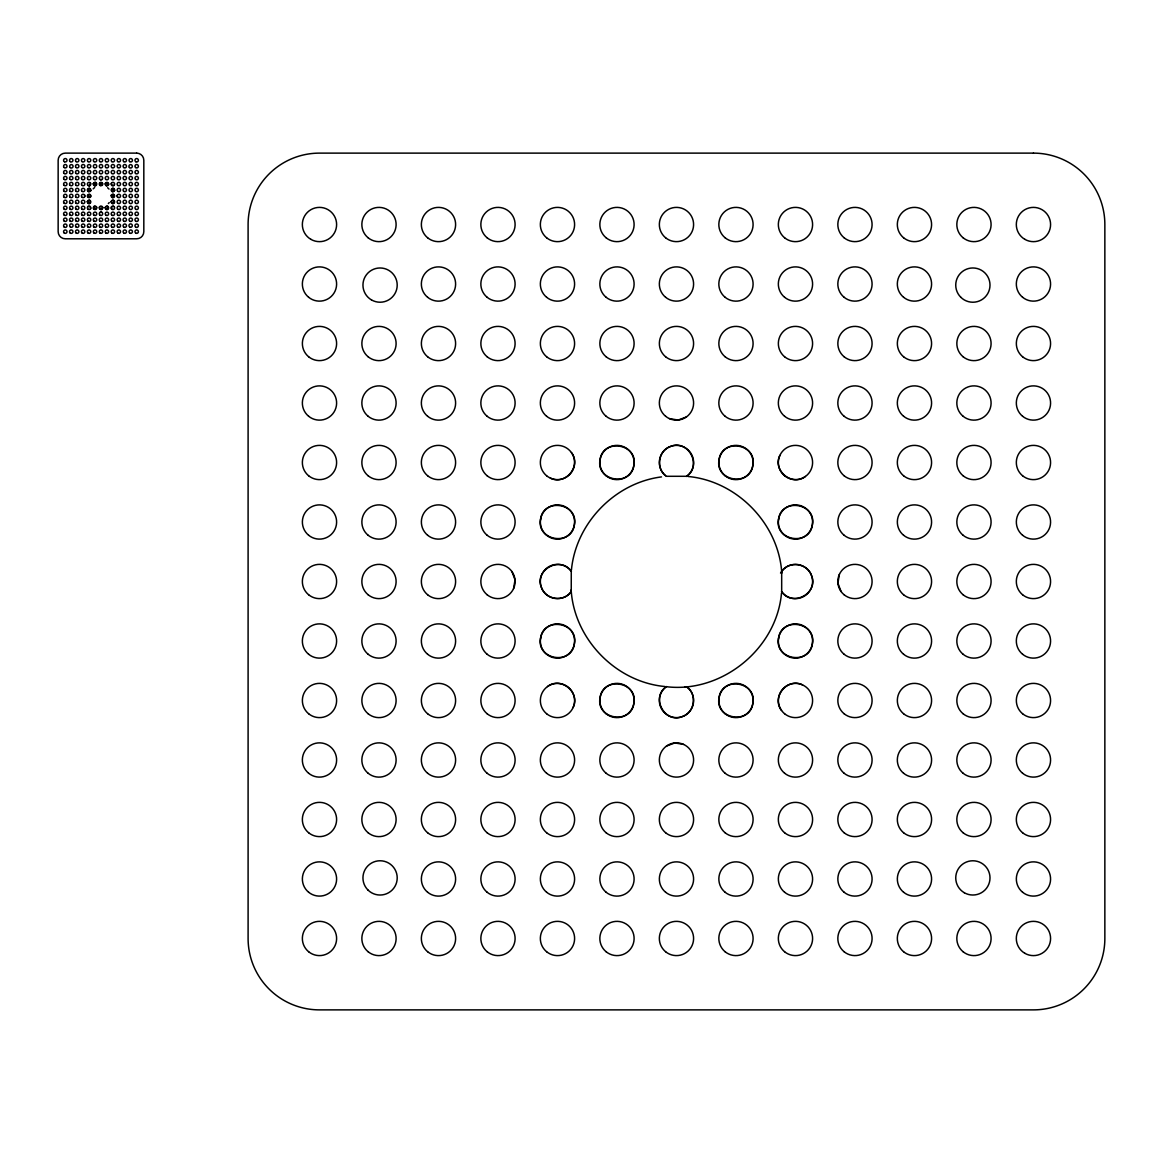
<?xml version="1.0" encoding="UTF-8"?>
<svg xmlns="http://www.w3.org/2000/svg" width="1163" height="1163" viewBox="0 0 1163 1163"><rect width="100%" height="100%" fill="white"/><g stroke="black" fill="none" stroke-linecap="round" stroke-linejoin="round"><path stroke-width="1.5" d="M87.399 201.621C90.089 207.93 92.066 196.576 87.399 201.606M106.226 185.615C102.504 179.872 113.015 184.568 106.255 185.629M114.585 190.296A1.715 1.715 0 0 0 112.288 188.406A1.715 1.715 0 0 0 111.793 191.328A1.715 1.715 0 0 0 114.585 190.296C111.895 183.987 109.918 195.34 114.57 190.31M571.266 571.382L571.251 591.502C564.113 602.449 545.563 599.919 541.435 587.504C533.861 569.754 560.915 555.347 571.426 571.542A17.14 17.14 0 0 0 546.334 568.474A17.14 17.14 0 0 0 545.476 593.726A17.14 17.14 0 0 0 570.699 592.389M781.681 591.618L781.681 571.498C788.834 560.551 807.369 563.081 811.512 575.496C819.086 593.246 792.032 607.653 781.521 591.458A17.14 17.14 0 0 0 807.34 593.857A17.14 17.14 0 0 0 805.959 567.966A17.14 17.14 0 0 0 780.547 573.068M571.426 570.015C575.816 523.234 614.878 482.849 661.471 476.903M781.507 592.985C776.782 648.78 721.918 693.381 666.341 686.708M84.695 196.663L84.536 194.962M90.656 190.688C89.609 183.928 84.899 194.454 90.641 190.717M90.641 208.57L90.176 206.534L88.097 206.462M111.328 183.347L111.793 185.382L113.887 185.455M117.274 195.253L117.448 196.954M513.581 588.594L515.035 579.843L511.924 571.542M573.068 707.584C580.73 692.581 560.784 676.154 547.511 686.548M779.864 455.416C772.203 470.419 792.163 486.846 805.421 476.452M839.366 574.406L837.912 583.157L841.023 591.458M90.641 196.663C90.859 190.965 84.201 198.597 90.394 197.056M111.328 195.253C117.012 191.488 112.2 202.333 111.503 194.962M109.235 202.551L108.348 203.54M93.171 188.857L94.639 187.519M94.043 206.476C91.514 212.858 100.905 206.127 94.043 206.462M89.696 185.658L90.481 183.056M101.981 179.509L100.28 179.669M99.989 212.407L101.704 212.248M686.432 416.95L678.131 420.061L669.379 418.607M666.515 746.05L674.816 742.939L683.568 744.393M89.653 185.673L88.373 185.615M101.995 206.476C96.078 205.488 102.199 212.945 102.635 207.436M684.876 686.897L686.475 686.708C697.422 693.86 694.893 712.41 682.477 716.539C664.727 724.113 650.321 697.059 666.515 686.548A17.14 17.14 0 0 0 663.448 711.625A17.14 17.14 0 0 0 688.7 712.497A17.14 17.14 0 0 0 687.362 687.26M686.592 476.292L666.472 476.292C655.525 469.14 658.054 450.59 670.455 446.461C688.22 438.887 702.626 465.941 686.432 476.452A17.14 17.14 0 0 0 689.499 451.375A17.14 17.14 0 0 0 664.247 450.503A17.14 17.14 0 0 0 665.585 475.74M687.958 476.467C737.066 480.959 778.759 523.888 781.798 573.097M664.989 686.533C615.867 682.041 574.188 639.112 571.135 589.903M113.596 206.302L111.561 206.767L111.488 208.86M550.375 478.109C565.392 485.771 581.82 465.811 571.426 452.552M802.557 684.891C787.54 677.229 771.113 697.189 781.521 710.448M101.704 206.302L102.635 207.421M107.592 187.708L109.017 189.089M102.388 183.056L99.669 182.969L100.28 185.615A1.715 1.715 0 0 0 100.701 185.746M102.402 183.085L102.315 185.135L99.989 185.44A1.715 1.715 0 0 1 99.873 182.751A1.715 1.715 0 0 1 102.46 183.187A1.715 1.715 0 0 1 101.588 185.658M102.082 206.534A1.715 1.715 0 0 1 102.097 209.166A1.715 1.715 0 0 1 99.509 208.729A1.715 1.715 0 0 1 100.381 206.258M105.252 183.783A1.715 1.715 0 0 1 107.912 182.649A1.715 1.715 0 0 1 107.81 185.542A1.715 1.715 0 0 1 105.237 184.219M93.345 183.783C96.064 190.092 97.968 178.695 93.345 183.783M105.252 207.581C107.97 213.876 109.874 202.493 105.252 207.581M111.197 201.621C113.916 207.944 115.82 196.532 111.197 201.621M540.577 519.192C536.128 540.766 571.585 546.668 574.377 524.818C578.825 503.245 543.368 497.342 540.577 519.192M540.577 638.182C536.128 659.755 571.585 665.658 574.377 643.808C578.825 622.234 543.368 616.332 540.577 638.182M600.064 459.69C595.63 481.264 631.073 487.166 633.879 465.316C638.313 443.743 602.87 437.84 600.064 459.69M600.064 697.684C595.63 719.257 631.073 725.16 633.879 703.31C638.313 681.736 602.87 675.834 600.064 697.684M719.068 459.69C714.62 481.264 750.077 487.166 752.868 465.316C757.317 443.743 721.86 437.84 719.068 459.69M719.068 697.684C714.62 719.257 750.077 725.16 752.868 703.31C757.317 681.736 721.86 675.834 719.068 697.684M778.556 519.192C774.122 540.766 809.564 546.668 812.37 524.818C816.804 503.245 781.362 497.342 778.556 519.192M778.556 638.182C774.122 659.755 809.564 665.658 812.37 643.808C816.804 622.234 781.362 616.332 778.556 638.182M136.682 153.123L65.288 153.123A7.138 7.138 0 0 0 58.15 160.261L58.15 231.655A7.138 7.138 0 0 0 65.288 238.793L136.682 238.793A7.138 7.138 0 0 0 143.819 231.655L143.819 160.261A7.138 7.138 0 0 0 136.682 153.123M1033.456 153.123L319.491 153.123A71.394 71.394 0 0 0 248.097 224.517L248.097 938.483A71.394 71.394 0 0 0 319.491 1009.877L1033.456 1009.877A71.394 71.394 0 0 0 1104.85 938.483L1104.85 224.517A71.394 71.394 0 0 0 1033.456 153.123M70.143 167.53A1.715 1.715 0 0 0 73.007 166.76A1.715 1.715 0 0 0 70.899 164.666A1.715 1.715 0 0 0 70.143 167.53M64.43 161.744A1.715 1.715 0 0 0 67.003 160.261A1.715 1.715 0 0 0 64.43 158.779A1.715 1.715 0 0 0 64.43 161.744M64.198 232.978A1.715 1.715 0 0 0 66.974 231.931A1.715 1.715 0 0 0 64.692 230.056A1.715 1.715 0 0 0 64.198 232.978M135.824 161.744A1.715 1.715 0 0 0 138.397 160.261A1.715 1.715 0 0 0 135.824 158.779A1.715 1.715 0 0 0 135.824 161.744M135.824 233.138A1.715 1.715 0 0 0 138.397 231.655A1.715 1.715 0 0 0 135.824 230.172A1.715 1.715 0 0 0 135.824 233.138M129.413 167.53A1.715 1.715 0 0 0 132.277 166.76A1.715 1.715 0 0 0 130.183 164.666A1.715 1.715 0 0 0 129.413 167.53M129.776 227.076A1.715 1.715 0 0 0 132.335 225.593A1.715 1.715 0 0 0 129.776 224.11A1.715 1.715 0 0 0 129.776 227.076M70.492 227.076A1.715 1.715 0 0 0 73.065 225.593A1.715 1.715 0 0 0 70.492 224.11A1.715 1.715 0 0 0 70.492 227.076M111.793 197.288A1.715 1.715 0 0 0 114.585 196.242A1.715 1.715 0 0 0 112.288 194.352A1.715 1.715 0 0 0 111.793 197.288M87.995 197.288A1.715 1.715 0 0 0 90.772 196.242A1.715 1.715 0 0 0 88.49 194.352A1.715 1.715 0 0 0 87.995 197.288M129.645 221.086A1.715 1.715 0 0 0 132.422 220.04A1.715 1.715 0 0 0 130.14 218.15A1.715 1.715 0 0 0 129.645 221.086M129.645 185.382A1.715 1.715 0 0 0 132.422 184.335A1.715 1.715 0 0 0 130.14 182.46A1.715 1.715 0 0 0 129.645 185.382M135.591 173.476A1.715 1.715 0 0 0 138.382 172.444A1.715 1.715 0 0 0 136.086 170.554A1.715 1.715 0 0 0 135.591 173.476M111.793 179.436A1.715 1.715 0 0 0 114.585 178.39A1.715 1.715 0 0 0 112.288 176.5A1.715 1.715 0 0 0 111.793 179.436M111.793 167.53A1.715 1.715 0 0 0 114.585 166.498A1.715 1.715 0 0 0 112.288 164.608A1.715 1.715 0 0 0 111.793 167.53M111.793 232.978A1.715 1.715 0 0 0 114.585 231.931A1.715 1.715 0 0 0 112.288 230.056A1.715 1.715 0 0 0 111.793 232.978M111.793 203.234A1.715 1.715 0 0 0 114.585 202.188A1.715 1.715 0 0 0 112.288 200.298A1.715 1.715 0 0 0 111.793 203.234M70.143 203.234A1.715 1.715 0 0 0 72.935 202.188A1.715 1.715 0 0 0 70.638 200.298A1.715 1.715 0 0 0 70.143 203.234M135.591 179.436A1.715 1.715 0 0 0 138.382 178.39A1.715 1.715 0 0 0 136.086 176.5A1.715 1.715 0 0 0 135.591 179.436M135.591 167.53A1.715 1.715 0 0 0 138.382 166.498A1.715 1.715 0 0 0 136.086 164.608A1.715 1.715 0 0 0 135.591 167.53M135.591 191.328A1.715 1.715 0 0 0 138.382 190.296A1.715 1.715 0 0 0 136.086 188.406A1.715 1.715 0 0 0 135.591 191.328M123.7 197.288A1.715 1.715 0 0 0 126.476 196.242A1.715 1.715 0 0 0 124.179 194.352A1.715 1.715 0 0 0 123.7 197.288M123.7 203.234A1.715 1.715 0 0 0 126.476 202.188A1.715 1.715 0 0 0 124.179 200.298A1.715 1.715 0 0 0 123.7 203.234M123.7 209.18A1.715 1.715 0 0 0 126.476 208.133A1.715 1.715 0 0 0 124.179 206.258A1.715 1.715 0 0 0 123.7 209.18M117.754 161.584A1.715 1.715 0 0 0 120.53 160.538A1.715 1.715 0 0 0 118.233 158.662A1.715 1.715 0 0 0 117.754 161.584M117.754 179.436A1.715 1.715 0 0 0 120.53 178.39A1.715 1.715 0 0 0 118.233 176.5A1.715 1.715 0 0 0 117.754 179.436M117.754 167.53A1.715 1.715 0 0 0 120.53 166.498A1.715 1.715 0 0 0 118.233 164.608A1.715 1.715 0 0 0 117.754 167.53M129.645 215.126A1.715 1.715 0 0 0 132.422 214.094A1.715 1.715 0 0 0 130.14 212.204A1.715 1.715 0 0 0 129.645 215.126M117.754 209.18A1.715 1.715 0 0 0 120.53 208.133A1.715 1.715 0 0 0 118.233 206.258A1.715 1.715 0 0 0 117.754 209.18M117.754 215.126A1.715 1.715 0 0 0 120.53 214.094A1.715 1.715 0 0 0 118.233 212.204A1.715 1.715 0 0 0 117.754 215.126M117.754 221.086A1.715 1.715 0 0 0 120.53 220.04A1.715 1.715 0 0 0 118.233 218.15A1.715 1.715 0 0 0 117.754 221.086M129.645 161.584A1.715 1.715 0 0 0 132.422 160.538A1.715 1.715 0 0 0 130.14 158.662A1.715 1.715 0 0 0 129.645 161.584M129.645 179.436A1.715 1.715 0 0 0 132.422 178.39A1.715 1.715 0 0 0 130.14 176.5A1.715 1.715 0 0 0 129.645 179.436M129.645 191.328A1.715 1.715 0 0 0 132.422 190.296A1.715 1.715 0 0 0 130.14 188.406A1.715 1.715 0 0 0 129.645 191.328M129.645 197.288A1.715 1.715 0 0 0 132.422 196.242A1.715 1.715 0 0 0 130.14 194.352A1.715 1.715 0 0 0 129.645 197.288M76.104 191.328A1.715 1.715 0 0 0 78.88 190.296A1.715 1.715 0 0 0 76.584 188.406A1.715 1.715 0 0 0 76.104 191.328M129.645 203.234A1.715 1.715 0 0 0 132.422 202.188A1.715 1.715 0 0 0 130.14 200.298A1.715 1.715 0 0 0 129.645 203.234M129.645 209.18A1.715 1.715 0 0 0 132.422 208.133A1.715 1.715 0 0 0 130.14 206.258A1.715 1.715 0 0 0 129.645 209.18M117.754 227.032A1.715 1.715 0 0 0 120.53 225.985A1.715 1.715 0 0 0 118.233 224.096A1.715 1.715 0 0 0 117.754 227.032M64.198 191.328A1.715 1.715 0 0 0 66.974 190.296A1.715 1.715 0 0 0 64.692 188.406A1.715 1.715 0 0 0 64.198 191.328M99.902 215.126A1.715 1.715 0 0 0 102.678 214.094A1.715 1.715 0 0 0 100.381 212.204A1.715 1.715 0 0 0 99.902 215.126M99.902 221.086A1.715 1.715 0 0 0 102.678 220.04A1.715 1.715 0 0 0 100.381 218.15A1.715 1.715 0 0 0 99.902 221.086M99.902 227.032A1.715 1.715 0 0 0 102.678 225.985A1.715 1.715 0 0 0 100.381 224.096A1.715 1.715 0 0 0 99.902 227.032M70.143 191.328A1.715 1.715 0 0 0 72.935 190.296A1.715 1.715 0 0 0 70.638 188.406A1.715 1.715 0 0 0 70.143 191.328M117.754 185.382A1.715 1.715 0 0 0 120.53 184.335A1.715 1.715 0 0 0 118.233 182.46A1.715 1.715 0 0 0 117.754 185.382M123.7 232.978A1.715 1.715 0 0 0 126.476 231.931A1.715 1.715 0 0 0 124.179 230.056A1.715 1.715 0 0 0 123.7 232.978M117.754 203.234A1.715 1.715 0 0 0 120.53 202.188A1.715 1.715 0 0 0 118.233 200.298A1.715 1.715 0 0 0 117.754 203.234M93.956 161.584A1.715 1.715 0 0 0 96.733 160.538A1.715 1.715 0 0 0 94.436 158.662A1.715 1.715 0 0 0 93.956 161.584M93.956 179.436A1.715 1.715 0 0 0 96.733 178.39A1.715 1.715 0 0 0 94.436 176.5A1.715 1.715 0 0 0 93.956 179.436M93.956 167.53A1.715 1.715 0 0 0 96.733 166.498A1.715 1.715 0 0 0 94.436 164.608A1.715 1.715 0 0 0 93.956 167.53M93.956 209.18A1.715 1.715 0 0 0 96.733 208.133A1.715 1.715 0 0 0 94.436 206.258A1.715 1.715 0 0 0 93.956 209.18M70.143 197.288A1.715 1.715 0 0 0 72.935 196.242A1.715 1.715 0 0 0 70.638 194.352A1.715 1.715 0 0 0 70.143 197.288M64.198 215.126A1.715 1.715 0 0 0 66.974 214.094A1.715 1.715 0 0 0 64.692 212.204A1.715 1.715 0 0 0 64.198 215.126M76.104 221.086A1.715 1.715 0 0 0 78.88 220.04A1.715 1.715 0 0 0 76.584 218.15A1.715 1.715 0 0 0 76.104 221.086M76.104 227.032A1.715 1.715 0 0 0 78.88 225.985A1.715 1.715 0 0 0 76.584 224.096A1.715 1.715 0 0 0 76.104 227.032M70.143 215.126A1.715 1.715 0 0 0 72.935 214.094A1.715 1.715 0 0 0 70.638 212.204A1.715 1.715 0 0 0 70.143 215.126M93.956 173.476A1.715 1.715 0 0 0 96.733 172.444A1.715 1.715 0 0 0 94.436 170.554A1.715 1.715 0 0 0 93.956 173.476M135.591 209.18A1.715 1.715 0 0 0 138.382 208.133A1.715 1.715 0 0 0 136.086 206.258A1.715 1.715 0 0 0 135.591 209.18M135.591 215.126A1.715 1.715 0 0 0 138.382 214.094A1.715 1.715 0 0 0 136.086 212.204A1.715 1.715 0 0 0 135.591 215.126M135.591 221.086A1.715 1.715 0 0 0 138.382 220.04A1.715 1.715 0 0 0 136.086 218.15A1.715 1.715 0 0 0 135.591 221.086M87.995 209.18A1.715 1.715 0 0 0 90.772 208.133A1.715 1.715 0 0 0 88.49 206.258A1.715 1.715 0 0 0 87.995 209.18M87.995 215.126A1.715 1.715 0 0 0 90.772 214.094A1.715 1.715 0 0 0 88.49 212.204A1.715 1.715 0 0 0 87.995 215.126M76.104 209.18A1.715 1.715 0 0 0 78.88 208.133A1.715 1.715 0 0 0 76.584 206.258A1.715 1.715 0 0 0 76.104 209.18M76.104 215.126A1.715 1.715 0 0 0 78.88 214.094A1.715 1.715 0 0 0 76.584 212.204A1.715 1.715 0 0 0 76.104 215.126M87.995 167.53A1.715 1.715 0 0 0 90.772 166.498A1.715 1.715 0 0 0 88.49 164.608A1.715 1.715 0 0 0 87.995 167.53M87.995 191.328A1.715 1.715 0 0 0 90.772 190.296A1.715 1.715 0 0 0 88.49 188.406A1.715 1.715 0 0 0 87.995 191.328M93.956 215.126A1.715 1.715 0 0 0 96.733 214.094A1.715 1.715 0 0 0 94.436 212.204A1.715 1.715 0 0 0 93.956 215.126M93.956 221.086A1.715 1.715 0 0 0 96.733 220.04A1.715 1.715 0 0 0 94.436 218.15A1.715 1.715 0 0 0 93.956 221.086M93.956 227.032A1.715 1.715 0 0 0 96.733 225.985A1.715 1.715 0 0 0 94.436 224.096A1.715 1.715 0 0 0 93.956 227.032M105.848 215.126A1.715 1.715 0 0 0 108.624 214.094A1.715 1.715 0 0 0 106.342 212.204A1.715 1.715 0 0 0 105.848 215.126M105.848 221.086A1.715 1.715 0 0 0 108.624 220.04A1.715 1.715 0 0 0 106.342 218.15A1.715 1.715 0 0 0 105.848 221.086M105.848 227.032A1.715 1.715 0 0 0 108.624 225.985A1.715 1.715 0 0 0 106.342 224.096A1.715 1.715 0 0 0 105.848 227.032M64.198 173.476A1.715 1.715 0 0 0 66.974 172.444A1.715 1.715 0 0 0 64.692 170.554A1.715 1.715 0 0 0 64.198 173.476M76.104 179.436A1.715 1.715 0 0 0 78.88 178.39A1.715 1.715 0 0 0 76.584 176.5A1.715 1.715 0 0 0 76.104 179.436M76.104 167.53A1.715 1.715 0 0 0 78.88 166.498A1.715 1.715 0 0 0 76.584 164.608A1.715 1.715 0 0 0 76.104 167.53M70.143 221.086A1.715 1.715 0 0 0 72.935 220.04A1.715 1.715 0 0 0 70.638 218.15A1.715 1.715 0 0 0 70.143 221.086M87.995 173.476A1.715 1.715 0 0 0 90.772 172.444A1.715 1.715 0 0 0 88.49 170.554A1.715 1.715 0 0 0 87.995 173.476M87.995 221.086A1.715 1.715 0 0 0 90.772 220.04A1.715 1.715 0 0 0 88.49 218.15A1.715 1.715 0 0 0 87.995 221.086M111.793 185.382A1.715 1.715 0 0 0 114.585 184.335A1.715 1.715 0 0 0 112.288 182.46A1.715 1.715 0 0 0 111.793 185.382M117.754 232.978A1.715 1.715 0 0 0 120.53 231.931A1.715 1.715 0 0 0 118.233 230.056A1.715 1.715 0 0 0 117.754 232.978M117.754 173.476A1.715 1.715 0 0 0 120.53 172.444A1.715 1.715 0 0 0 118.233 170.554A1.715 1.715 0 0 0 117.754 173.476M93.956 185.382A1.715 1.715 0 0 0 96.733 184.335A1.715 1.715 0 0 0 94.436 182.46A1.715 1.715 0 0 0 93.956 185.382M99.902 232.978A1.715 1.715 0 0 0 102.678 231.931A1.715 1.715 0 0 0 100.381 230.056A1.715 1.715 0 0 0 99.902 232.978M99.902 173.476A1.715 1.715 0 0 0 102.678 172.444A1.715 1.715 0 0 0 100.381 170.554A1.715 1.715 0 0 0 99.902 173.476M111.793 209.18A1.715 1.715 0 0 0 114.585 208.133A1.715 1.715 0 0 0 112.288 206.258A1.715 1.715 0 0 0 111.793 209.18M111.793 215.126A1.715 1.715 0 0 0 114.585 214.094A1.715 1.715 0 0 0 112.288 212.204A1.715 1.715 0 0 0 111.793 215.126M111.793 221.086A1.715 1.715 0 0 0 114.585 220.04A1.715 1.715 0 0 0 112.288 218.15A1.715 1.715 0 0 0 111.793 221.086M76.104 185.382A1.715 1.715 0 0 0 78.88 184.335A1.715 1.715 0 0 0 76.584 182.46A1.715 1.715 0 0 0 76.104 185.382M87.995 203.234A1.715 1.715 0 0 0 90.772 202.188A1.715 1.715 0 0 0 88.49 200.298A1.715 1.715 0 0 0 87.995 203.234M111.793 227.032A1.715 1.715 0 0 0 114.585 225.985A1.715 1.715 0 0 0 112.288 224.096A1.715 1.715 0 0 0 111.793 227.032M99.902 161.584A1.715 1.715 0 0 0 102.678 160.538A1.715 1.715 0 0 0 100.381 158.662A1.715 1.715 0 0 0 99.902 161.584M99.902 179.436A1.715 1.715 0 0 0 102.678 178.39A1.715 1.715 0 0 0 100.381 176.5A1.715 1.715 0 0 0 99.902 179.436M76.104 173.476A1.715 1.715 0 0 0 78.88 172.444A1.715 1.715 0 0 0 76.584 170.554A1.715 1.715 0 0 0 76.104 173.476M76.104 161.584A1.715 1.715 0 0 0 78.88 160.538A1.715 1.715 0 0 0 76.584 158.662A1.715 1.715 0 0 0 76.104 161.584M82.05 191.328A1.715 1.715 0 0 0 84.826 190.296A1.715 1.715 0 0 0 82.544 188.406A1.715 1.715 0 0 0 82.05 191.328M82.05 197.288A1.715 1.715 0 0 0 84.826 196.242A1.715 1.715 0 0 0 82.544 194.352A1.715 1.715 0 0 0 82.05 197.288M70.143 232.978A1.715 1.715 0 0 0 72.935 231.931A1.715 1.715 0 0 0 70.638 230.056A1.715 1.715 0 0 0 70.143 232.978M70.143 173.476A1.715 1.715 0 0 0 72.935 172.444A1.715 1.715 0 0 0 70.638 170.554A1.715 1.715 0 0 0 70.143 173.476M70.143 161.584A1.715 1.715 0 0 0 72.935 160.538A1.715 1.715 0 0 0 70.638 158.662A1.715 1.715 0 0 0 70.143 161.584M82.05 179.436A1.715 1.715 0 0 0 84.826 178.39A1.715 1.715 0 0 0 82.544 176.5A1.715 1.715 0 0 0 82.05 179.436M82.05 167.53A1.715 1.715 0 0 0 84.826 166.498A1.715 1.715 0 0 0 82.544 164.608A1.715 1.715 0 0 0 82.05 167.53M64.198 197.288A1.715 1.715 0 0 0 66.974 196.242A1.715 1.715 0 0 0 64.692 194.352A1.715 1.715 0 0 0 64.198 197.288M82.05 203.234A1.715 1.715 0 0 0 84.826 202.188A1.715 1.715 0 0 0 82.544 200.298A1.715 1.715 0 0 0 82.05 203.234M82.05 209.18A1.715 1.715 0 0 0 84.826 208.133A1.715 1.715 0 0 0 82.544 206.258A1.715 1.715 0 0 0 82.05 209.18M82.05 161.584A1.715 1.715 0 0 0 84.826 160.538A1.715 1.715 0 0 0 82.544 158.662A1.715 1.715 0 0 0 82.05 161.584M105.848 232.978A1.715 1.715 0 0 0 108.624 231.931A1.715 1.715 0 0 0 106.342 230.056A1.715 1.715 0 0 0 105.848 232.978M105.848 173.476A1.715 1.715 0 0 0 108.624 172.444A1.715 1.715 0 0 0 106.342 170.554A1.715 1.715 0 0 0 105.848 173.476M105.848 167.53A1.715 1.715 0 0 0 108.624 166.498A1.715 1.715 0 0 0 106.342 164.608A1.715 1.715 0 0 0 105.848 167.53M82.05 227.032A1.715 1.715 0 0 0 84.826 225.985A1.715 1.715 0 0 0 82.544 224.096A1.715 1.715 0 0 0 82.05 227.032M76.104 197.288A1.715 1.715 0 0 0 78.88 196.242A1.715 1.715 0 0 0 76.584 194.352A1.715 1.715 0 0 0 76.104 197.288M76.104 203.234A1.715 1.715 0 0 0 78.88 202.188A1.715 1.715 0 0 0 76.584 200.298A1.715 1.715 0 0 0 76.104 203.234M135.591 227.032A1.715 1.715 0 0 0 138.382 225.985A1.715 1.715 0 0 0 136.086 224.096A1.715 1.715 0 0 0 135.591 227.032M82.05 232.978A1.715 1.715 0 0 0 84.826 231.931A1.715 1.715 0 0 0 82.544 230.056A1.715 1.715 0 0 0 82.05 232.978M82.05 173.476A1.715 1.715 0 0 0 84.826 172.444A1.715 1.715 0 0 0 82.544 170.554A1.715 1.715 0 0 0 82.05 173.476M70.143 179.436A1.715 1.715 0 0 0 72.935 178.39A1.715 1.715 0 0 0 70.638 176.5A1.715 1.715 0 0 0 70.143 179.436M64.198 167.53A1.715 1.715 0 0 0 66.974 166.498A1.715 1.715 0 0 0 64.692 164.608A1.715 1.715 0 0 0 64.198 167.53M123.7 215.126A1.715 1.715 0 0 0 126.476 214.094A1.715 1.715 0 0 0 124.179 212.204A1.715 1.715 0 0 0 123.7 215.126M123.7 179.436A1.715 1.715 0 0 0 126.476 178.39A1.715 1.715 0 0 0 124.179 176.5A1.715 1.715 0 0 0 123.7 179.436M123.7 167.53A1.715 1.715 0 0 0 126.476 166.498A1.715 1.715 0 0 0 124.179 164.608A1.715 1.715 0 0 0 123.7 167.53M123.7 191.328A1.715 1.715 0 0 0 126.476 190.296A1.715 1.715 0 0 0 124.179 188.406A1.715 1.715 0 0 0 123.7 191.328M105.848 161.584A1.715 1.715 0 0 0 108.624 160.538A1.715 1.715 0 0 0 106.342 158.662A1.715 1.715 0 0 0 105.848 161.584M105.848 179.436A1.715 1.715 0 0 0 108.624 178.39A1.715 1.715 0 0 0 106.342 176.5A1.715 1.715 0 0 0 105.848 179.436M99.902 167.53A1.715 1.715 0 0 0 102.678 166.498A1.715 1.715 0 0 0 100.381 164.608A1.715 1.715 0 0 0 99.902 167.53M76.104 232.978A1.715 1.715 0 0 0 78.88 231.931A1.715 1.715 0 0 0 76.584 230.056A1.715 1.715 0 0 0 76.104 232.978M70.143 185.382A1.715 1.715 0 0 0 72.935 184.335A1.715 1.715 0 0 0 70.638 182.46A1.715 1.715 0 0 0 70.143 185.382M123.7 173.476A1.715 1.715 0 0 0 126.476 172.444A1.715 1.715 0 0 0 124.179 170.554A1.715 1.715 0 0 0 123.7 173.476M123.7 161.584A1.715 1.715 0 0 0 126.476 160.538A1.715 1.715 0 0 0 124.179 158.662A1.715 1.715 0 0 0 123.7 161.584M135.591 197.288A1.715 1.715 0 0 0 138.382 196.242A1.715 1.715 0 0 0 136.086 194.352A1.715 1.715 0 0 0 135.591 197.288M135.591 203.234A1.715 1.715 0 0 0 138.382 202.188A1.715 1.715 0 0 0 136.086 200.298A1.715 1.715 0 0 0 135.591 203.234M82.05 185.382A1.715 1.715 0 0 0 84.826 184.335A1.715 1.715 0 0 0 82.544 182.46A1.715 1.715 0 0 0 82.05 185.382M87.995 232.978A1.715 1.715 0 0 0 90.772 231.931A1.715 1.715 0 0 0 88.49 230.056A1.715 1.715 0 0 0 87.995 232.978M64.198 227.032A1.715 1.715 0 0 0 66.974 225.985A1.715 1.715 0 0 0 64.692 224.096A1.715 1.715 0 0 0 64.198 227.032M64.198 221.086A1.715 1.715 0 0 0 66.974 220.04A1.715 1.715 0 0 0 64.692 218.15A1.715 1.715 0 0 0 64.198 221.086M64.198 179.436A1.715 1.715 0 0 0 66.974 178.39A1.715 1.715 0 0 0 64.692 176.5A1.715 1.715 0 0 0 64.198 179.436M64.198 185.382A1.715 1.715 0 0 0 66.974 184.335A1.715 1.715 0 0 0 64.692 182.46A1.715 1.715 0 0 0 64.198 185.382M87.995 227.032A1.715 1.715 0 0 0 90.772 225.985A1.715 1.715 0 0 0 88.49 224.096A1.715 1.715 0 0 0 87.995 227.032M87.995 185.382A1.715 1.715 0 0 0 90.772 184.335A1.715 1.715 0 0 0 88.49 182.46A1.715 1.715 0 0 0 87.995 185.382M93.956 232.978A1.715 1.715 0 0 0 96.733 231.931A1.715 1.715 0 0 0 94.436 230.056A1.715 1.715 0 0 0 93.956 232.978M82.05 215.126A1.715 1.715 0 0 0 84.826 214.094A1.715 1.715 0 0 0 82.544 212.204A1.715 1.715 0 0 0 82.05 215.126M82.05 221.086A1.715 1.715 0 0 0 84.826 220.04A1.715 1.715 0 0 0 82.544 218.15A1.715 1.715 0 0 0 82.05 221.086M129.645 173.476A1.715 1.715 0 0 0 132.422 172.444A1.715 1.715 0 0 0 130.14 170.554A1.715 1.715 0 0 0 129.645 173.476M87.995 161.584A1.715 1.715 0 0 0 90.772 160.538A1.715 1.715 0 0 0 88.49 158.662A1.715 1.715 0 0 0 87.995 161.584M87.995 179.436A1.715 1.715 0 0 0 90.772 178.39A1.715 1.715 0 0 0 88.49 176.5A1.715 1.715 0 0 0 87.995 179.436M123.7 221.086A1.715 1.715 0 0 0 126.476 220.04A1.715 1.715 0 0 0 124.179 218.15A1.715 1.715 0 0 0 123.7 221.086M123.7 227.032A1.715 1.715 0 0 0 126.476 225.985A1.715 1.715 0 0 0 124.179 224.096A1.715 1.715 0 0 0 123.7 227.032M105.848 209.18A1.715 1.715 0 0 0 108.624 208.133A1.715 1.715 0 0 0 106.342 206.258A1.715 1.715 0 0 0 105.848 209.18M70.143 209.18A1.715 1.715 0 0 0 72.935 208.133A1.715 1.715 0 0 0 70.638 206.258A1.715 1.715 0 0 0 70.143 209.18M64.198 209.18A1.715 1.715 0 0 0 66.974 208.133A1.715 1.715 0 0 0 64.692 206.258A1.715 1.715 0 0 0 64.198 209.18M117.754 191.328A1.715 1.715 0 0 0 120.53 190.296A1.715 1.715 0 0 0 118.233 188.406A1.715 1.715 0 0 0 117.754 191.328M117.754 197.288A1.715 1.715 0 0 0 120.53 196.242A1.715 1.715 0 0 0 118.233 194.352A1.715 1.715 0 0 0 117.754 197.288M123.7 185.382A1.715 1.715 0 0 0 126.476 184.335A1.715 1.715 0 0 0 124.179 182.46A1.715 1.715 0 0 0 123.7 185.382M129.645 232.978A1.715 1.715 0 0 0 132.422 231.931A1.715 1.715 0 0 0 130.14 230.056A1.715 1.715 0 0 0 129.645 232.978M135.591 185.382A1.715 1.715 0 0 0 138.382 184.335A1.715 1.715 0 0 0 136.086 182.46A1.715 1.715 0 0 0 135.591 185.382M64.198 203.234A1.715 1.715 0 0 0 66.974 202.188A1.715 1.715 0 0 0 64.692 200.298A1.715 1.715 0 0 0 64.198 203.234M111.793 173.476A1.715 1.715 0 0 0 114.585 172.444A1.715 1.715 0 0 0 112.288 170.554A1.715 1.715 0 0 0 111.793 173.476M111.793 161.584A1.715 1.715 0 0 0 114.585 160.538A1.715 1.715 0 0 0 112.288 158.662A1.715 1.715 0 0 0 111.793 161.584M371.506 299.938A17.14 17.14 0 0 0 397.208 285.095A17.14 17.14 0 0 0 371.506 270.267A17.14 17.14 0 0 0 371.506 299.938M310.914 239.36A17.14 17.14 0 0 0 336.616 224.517A17.14 17.14 0 0 0 310.914 209.674A17.14 17.14 0 0 0 310.914 239.36M308.602 951.712A17.14 17.14 0 0 0 336.383 941.303A17.14 17.14 0 0 0 313.472 922.433A17.14 17.14 0 0 0 308.602 951.712M1024.879 239.36A17.14 17.14 0 0 0 1050.582 224.517A17.14 17.14 0 0 0 1024.879 209.674A17.14 17.14 0 0 0 1024.879 239.36M1024.879 953.326A17.14 17.14 0 0 0 1050.582 938.483A17.14 17.14 0 0 0 1024.879 923.64A17.14 17.14 0 0 0 1024.879 953.326M960.754 297.219A17.14 17.14 0 0 0 989.422 289.529A17.14 17.14 0 0 0 968.43 268.551A17.14 17.14 0 0 0 960.754 297.219M964.301 892.733A17.14 17.14 0 0 0 990.004 877.905A17.14 17.14 0 0 0 964.301 863.062A17.14 17.14 0 0 0 964.301 892.733M367.959 890.015A17.14 17.14 0 0 0 396.627 882.339A17.14 17.14 0 0 0 375.634 861.347A17.14 17.14 0 0 0 367.959 890.015M963.066 832.723A17.14 17.14 0 0 0 990.861 822.299A17.14 17.14 0 0 0 967.95 803.444A17.14 17.14 0 0 0 963.066 832.723M963.066 475.74A17.14 17.14 0 0 0 990.861 465.316A17.14 17.14 0 0 0 967.95 446.461A17.14 17.14 0 0 0 963.066 475.74M1022.568 356.736A17.14 17.14 0 0 0 1050.349 346.327A17.14 17.14 0 0 0 1027.438 327.472A17.14 17.14 0 0 0 1022.568 356.736M784.574 416.238A17.14 17.14 0 0 0 812.37 405.829A17.14 17.14 0 0 0 789.459 386.959A17.14 17.14 0 0 0 784.574 416.238M784.574 297.248A17.14 17.14 0 0 0 812.37 286.825A17.14 17.14 0 0 0 789.459 267.97A17.14 17.14 0 0 0 784.574 297.248M725.072 475.74A17.14 17.14 0 0 0 752.868 465.316A17.14 17.14 0 0 0 729.957 446.461A17.14 17.14 0 0 0 725.072 475.74M784.574 951.712A17.14 17.14 0 0 0 812.37 941.303A17.14 17.14 0 0 0 789.459 922.433A17.14 17.14 0 0 0 784.574 951.712M784.574 654.231A17.14 17.14 0 0 0 812.37 643.808A17.14 17.14 0 0 0 789.459 624.953A17.14 17.14 0 0 0 784.574 654.231M368.089 654.231A17.14 17.14 0 0 0 395.885 643.808A17.14 17.14 0 0 0 372.974 624.953A17.14 17.14 0 0 0 368.089 654.231M1022.568 416.238A17.14 17.14 0 0 0 1050.349 405.829A17.14 17.14 0 0 0 1027.438 386.959A17.14 17.14 0 0 0 1022.568 416.238M1022.568 297.248A17.14 17.14 0 0 0 1050.349 286.825A17.14 17.14 0 0 0 1027.438 267.97A17.14 17.14 0 0 0 1022.568 297.248M1022.568 535.227A17.14 17.14 0 0 0 1050.349 524.818A17.14 17.14 0 0 0 1027.438 505.963A17.14 17.14 0 0 0 1022.568 535.227M903.564 594.729A17.14 17.14 0 0 0 931.359 584.32A17.14 17.14 0 0 0 908.448 565.451A17.14 17.14 0 0 0 903.564 594.729M903.564 654.231A17.14 17.14 0 0 0 931.359 643.808A17.14 17.14 0 0 0 908.448 624.953A17.14 17.14 0 0 0 903.564 654.231M903.564 713.719A17.14 17.14 0 0 0 931.359 703.31A17.14 17.14 0 0 0 908.448 684.455A17.14 17.14 0 0 0 903.564 713.719M844.076 237.746A17.14 17.14 0 0 0 871.857 227.337A17.14 17.14 0 0 0 848.946 208.468A17.14 17.14 0 0 0 844.076 237.746M844.076 416.238A17.14 17.14 0 0 0 871.857 405.829A17.14 17.14 0 0 0 848.946 386.959A17.14 17.14 0 0 0 844.076 416.238M844.076 297.248A17.14 17.14 0 0 0 871.857 286.825A17.14 17.14 0 0 0 848.946 267.97A17.14 17.14 0 0 0 844.076 297.248M963.066 773.221A17.14 17.14 0 0 0 990.861 762.812A17.14 17.14 0 0 0 967.95 743.942A17.14 17.14 0 0 0 963.066 773.221M844.076 713.719A17.14 17.14 0 0 0 871.857 703.31A17.14 17.14 0 0 0 848.946 684.455A17.14 17.14 0 0 0 844.076 713.719M844.076 773.221A17.14 17.14 0 0 0 871.857 762.812A17.14 17.14 0 0 0 848.946 743.942A17.14 17.14 0 0 0 844.076 773.221M844.076 832.723A17.14 17.14 0 0 0 871.857 822.299A17.14 17.14 0 0 0 848.946 803.444A17.14 17.14 0 0 0 844.076 832.723M963.066 237.746A17.14 17.14 0 0 0 990.861 227.337A17.14 17.14 0 0 0 967.95 208.468A17.14 17.14 0 0 0 963.066 237.746M963.066 416.238A17.14 17.14 0 0 0 990.861 405.829A17.14 17.14 0 0 0 967.95 386.959A17.14 17.14 0 0 0 963.066 416.238M963.066 535.227A17.14 17.14 0 0 0 990.861 524.818A17.14 17.14 0 0 0 967.95 505.963A17.14 17.14 0 0 0 963.066 535.227M963.066 594.729A17.14 17.14 0 0 0 990.861 584.32A17.14 17.14 0 0 0 967.95 565.451A17.14 17.14 0 0 0 963.066 594.729M427.591 535.227A17.14 17.14 0 0 0 455.387 524.818A17.14 17.14 0 0 0 432.476 505.963A17.14 17.14 0 0 0 427.591 535.227M963.066 654.231A17.14 17.14 0 0 0 990.861 643.808A17.14 17.14 0 0 0 967.95 624.953A17.14 17.14 0 0 0 963.066 654.231M963.066 713.719A17.14 17.14 0 0 0 990.861 703.31A17.14 17.14 0 0 0 967.95 684.455A17.14 17.14 0 0 0 963.066 713.719M844.076 892.21A17.14 17.14 0 0 0 871.857 881.801A17.14 17.14 0 0 0 848.946 862.946A17.14 17.14 0 0 0 844.076 892.21M308.602 535.227A17.14 17.14 0 0 0 336.383 524.818A17.14 17.14 0 0 0 313.472 505.963A17.14 17.14 0 0 0 308.602 535.227M665.585 773.221A17.14 17.14 0 0 0 693.366 762.812A17.14 17.14 0 0 0 670.455 743.942A17.14 17.14 0 0 0 665.585 773.221M665.585 832.723A17.14 17.14 0 0 0 693.366 822.299A17.14 17.14 0 0 0 670.455 803.444A17.14 17.14 0 0 0 665.585 832.723M665.585 892.21A17.14 17.14 0 0 0 693.366 881.801A17.14 17.14 0 0 0 670.455 862.946A17.14 17.14 0 0 0 665.585 892.21M368.089 535.227A17.14 17.14 0 0 0 395.885 524.818A17.14 17.14 0 0 0 372.974 505.963A17.14 17.14 0 0 0 368.089 535.227M844.076 475.74A17.14 17.14 0 0 0 871.857 465.316A17.14 17.14 0 0 0 848.946 446.461A17.14 17.14 0 0 0 844.076 475.74M903.564 951.712A17.14 17.14 0 0 0 931.359 941.303A17.14 17.14 0 0 0 908.448 922.433A17.14 17.14 0 0 0 903.564 951.712M844.076 654.231A17.14 17.14 0 0 0 871.857 643.808A17.14 17.14 0 0 0 848.946 624.953A17.14 17.14 0 0 0 844.076 654.231M606.083 237.746A17.14 17.14 0 0 0 633.879 227.337A17.14 17.14 0 0 0 610.968 208.468A17.14 17.14 0 0 0 606.083 237.746M606.083 416.238A17.14 17.14 0 0 0 633.879 405.829A17.14 17.14 0 0 0 610.968 386.959A17.14 17.14 0 0 0 606.083 416.238M606.083 297.248A17.14 17.14 0 0 0 633.879 286.825A17.14 17.14 0 0 0 610.968 267.97A17.14 17.14 0 0 0 606.083 297.248M606.083 713.719A17.14 17.14 0 0 0 633.879 703.31A17.14 17.14 0 0 0 610.968 684.455A17.14 17.14 0 0 0 606.083 713.719M368.089 594.729A17.14 17.14 0 0 0 395.885 584.32A17.14 17.14 0 0 0 372.974 565.451A17.14 17.14 0 0 0 368.089 594.729M308.602 773.221A17.14 17.14 0 0 0 336.383 762.812A17.14 17.14 0 0 0 313.472 743.942A17.14 17.14 0 0 0 308.602 773.221M427.591 832.723A17.14 17.14 0 0 0 455.387 822.299A17.14 17.14 0 0 0 432.476 803.444A17.14 17.14 0 0 0 427.591 832.723M427.591 892.21A17.14 17.14 0 0 0 455.387 881.801A17.14 17.14 0 0 0 432.476 862.946A17.14 17.14 0 0 0 427.591 892.21M368.089 773.221A17.14 17.14 0 0 0 395.885 762.812A17.14 17.14 0 0 0 372.974 743.942A17.14 17.14 0 0 0 368.089 773.221M606.083 356.736A17.14 17.14 0 0 0 633.879 346.327A17.14 17.14 0 0 0 610.968 327.472A17.14 17.14 0 0 0 606.083 356.736M1022.568 713.719A17.14 17.14 0 0 0 1050.349 703.31A17.14 17.14 0 0 0 1027.438 684.455A17.14 17.14 0 0 0 1022.568 713.719M1022.568 773.221A17.14 17.14 0 0 0 1050.349 762.812A17.14 17.14 0 0 0 1027.438 743.942A17.14 17.14 0 0 0 1022.568 773.221M1022.568 832.723A17.14 17.14 0 0 0 1050.349 822.299A17.14 17.14 0 0 0 1027.438 803.444A17.14 17.14 0 0 0 1022.568 832.723M546.581 713.719A17.14 17.14 0 0 0 574.377 703.31A17.14 17.14 0 0 0 551.466 684.455A17.14 17.14 0 0 0 546.581 713.719M546.581 773.221A17.14 17.14 0 0 0 574.377 762.812A17.14 17.14 0 0 0 551.466 743.942A17.14 17.14 0 0 0 546.581 773.221M427.591 713.719A17.14 17.14 0 0 0 455.387 703.31A17.14 17.14 0 0 0 432.476 684.455A17.14 17.14 0 0 0 427.591 713.719M427.591 773.221A17.14 17.14 0 0 0 455.387 762.812A17.14 17.14 0 0 0 432.476 743.942A17.14 17.14 0 0 0 427.591 773.221M546.581 297.248A17.14 17.14 0 0 0 574.377 286.825A17.14 17.14 0 0 0 551.466 267.97A17.14 17.14 0 0 0 546.581 297.248M546.581 535.227A17.14 17.14 0 0 0 574.377 524.818A17.14 17.14 0 0 0 551.466 505.963A17.14 17.14 0 0 0 546.581 535.227M606.083 773.221A17.14 17.14 0 0 0 633.879 762.812A17.14 17.14 0 0 0 610.968 743.942A17.14 17.14 0 0 0 606.083 773.221M606.083 832.723A17.14 17.14 0 0 0 633.879 822.299A17.14 17.14 0 0 0 610.968 803.444A17.14 17.14 0 0 0 606.083 832.723M606.083 892.21A17.14 17.14 0 0 0 633.879 881.801A17.14 17.14 0 0 0 610.968 862.946A17.14 17.14 0 0 0 606.083 892.21M725.072 773.221A17.14 17.14 0 0 0 752.868 762.812A17.14 17.14 0 0 0 729.957 743.942A17.14 17.14 0 0 0 725.072 773.221M725.072 832.723A17.14 17.14 0 0 0 752.868 822.299A17.14 17.14 0 0 0 729.957 803.444A17.14 17.14 0 0 0 725.072 832.723M725.072 892.21A17.14 17.14 0 0 0 752.868 881.801A17.14 17.14 0 0 0 729.957 862.946A17.14 17.14 0 0 0 725.072 892.21M308.602 356.736A17.14 17.14 0 0 0 336.383 346.327A17.14 17.14 0 0 0 313.472 327.472A17.14 17.14 0 0 0 308.602 356.736M427.591 416.238A17.14 17.14 0 0 0 455.387 405.829A17.14 17.14 0 0 0 432.476 386.959A17.14 17.14 0 0 0 427.591 416.238M427.591 297.248A17.14 17.14 0 0 0 455.387 286.825A17.14 17.14 0 0 0 432.476 267.97A17.14 17.14 0 0 0 427.591 297.248M368.089 832.723A17.14 17.14 0 0 0 395.885 822.299A17.14 17.14 0 0 0 372.974 803.444A17.14 17.14 0 0 0 368.089 832.723M546.581 356.736A17.14 17.14 0 0 0 574.377 346.327A17.14 17.14 0 0 0 551.466 327.472A17.14 17.14 0 0 0 546.581 356.736M546.581 832.723A17.14 17.14 0 0 0 574.377 822.299A17.14 17.14 0 0 0 551.466 803.444A17.14 17.14 0 0 0 546.581 832.723M784.574 475.74A17.14 17.14 0 0 0 812.37 465.316A17.14 17.14 0 0 0 789.459 446.461A17.14 17.14 0 0 0 784.574 475.74M844.076 951.712A17.14 17.14 0 0 0 871.857 941.303A17.14 17.14 0 0 0 848.946 922.433A17.14 17.14 0 0 0 844.076 951.712M844.076 356.736A17.14 17.14 0 0 0 871.857 346.327A17.14 17.14 0 0 0 848.946 327.472A17.14 17.14 0 0 0 844.076 356.736M606.083 475.74A17.14 17.14 0 0 0 633.879 465.316A17.14 17.14 0 0 0 610.968 446.461A17.14 17.14 0 0 0 606.083 475.74M665.585 951.712A17.14 17.14 0 0 0 693.366 941.303A17.14 17.14 0 0 0 670.455 922.433A17.14 17.14 0 0 0 665.585 951.712M665.585 356.736A17.14 17.14 0 0 0 693.366 346.327A17.14 17.14 0 0 0 670.455 327.472A17.14 17.14 0 0 0 665.585 356.736M784.574 713.719A17.14 17.14 0 0 0 812.37 703.31A17.14 17.14 0 0 0 789.459 684.455A17.14 17.14 0 0 0 784.574 713.719M784.574 773.221A17.14 17.14 0 0 0 812.37 762.812A17.14 17.14 0 0 0 789.459 743.942A17.14 17.14 0 0 0 784.574 773.221M784.574 832.723A17.14 17.14 0 0 0 812.37 822.299A17.14 17.14 0 0 0 789.459 803.444A17.14 17.14 0 0 0 784.574 832.723M427.591 475.74A17.14 17.14 0 0 0 455.387 465.316A17.14 17.14 0 0 0 432.476 446.461A17.14 17.14 0 0 0 427.591 475.74M546.581 654.231A17.14 17.14 0 0 0 574.377 643.808A17.14 17.14 0 0 0 551.466 624.953A17.14 17.14 0 0 0 546.581 654.231M784.574 892.21A17.14 17.14 0 0 0 812.37 881.801A17.14 17.14 0 0 0 789.459 862.946A17.14 17.14 0 0 0 784.574 892.21M665.585 237.746A17.14 17.14 0 0 0 693.366 227.337A17.14 17.14 0 0 0 670.455 208.468A17.14 17.14 0 0 0 665.585 237.746M665.585 416.238A17.14 17.14 0 0 0 693.366 405.829A17.14 17.14 0 0 0 670.455 386.959A17.14 17.14 0 0 0 665.585 416.238M427.591 356.736A17.14 17.14 0 0 0 455.387 346.327A17.14 17.14 0 0 0 432.476 327.472A17.14 17.14 0 0 0 427.591 356.736M427.591 237.746A17.14 17.14 0 0 0 455.387 227.337A17.14 17.14 0 0 0 432.476 208.468A17.14 17.14 0 0 0 427.591 237.746M487.093 535.227A17.14 17.14 0 0 0 514.875 524.818A17.14 17.14 0 0 0 491.964 505.963A17.14 17.14 0 0 0 487.093 535.227M487.093 594.729A17.14 17.14 0 0 0 514.875 584.32A17.14 17.14 0 0 0 491.964 565.451A17.14 17.14 0 0 0 487.093 594.729M368.089 951.712A17.14 17.14 0 0 0 395.885 941.303A17.14 17.14 0 0 0 372.974 922.433A17.14 17.14 0 0 0 368.089 951.712M368.089 356.736A17.14 17.14 0 0 0 395.885 346.327A17.14 17.14 0 0 0 372.974 327.472A17.14 17.14 0 0 0 368.089 356.736M368.089 237.746A17.14 17.14 0 0 0 395.885 227.337A17.14 17.14 0 0 0 372.974 208.468A17.14 17.14 0 0 0 368.089 237.746M487.093 416.238A17.14 17.14 0 0 0 514.875 405.829A17.14 17.14 0 0 0 491.964 386.959A17.14 17.14 0 0 0 487.093 416.238M487.093 297.248A17.14 17.14 0 0 0 514.875 286.825A17.14 17.14 0 0 0 491.964 267.97A17.14 17.14 0 0 0 487.093 297.248M308.602 594.729A17.14 17.14 0 0 0 336.383 584.32A17.14 17.14 0 0 0 313.472 565.451A17.14 17.14 0 0 0 308.602 594.729M487.093 654.231A17.14 17.14 0 0 0 514.875 643.808A17.14 17.14 0 0 0 491.964 624.953A17.14 17.14 0 0 0 487.093 654.231M487.093 713.719A17.14 17.14 0 0 0 514.875 703.31A17.14 17.14 0 0 0 491.964 684.455A17.14 17.14 0 0 0 487.093 713.719M487.093 237.746A17.14 17.14 0 0 0 514.875 227.337A17.14 17.14 0 0 0 491.964 208.468A17.14 17.14 0 0 0 487.093 237.746M725.072 951.712A17.14 17.14 0 0 0 752.868 941.303A17.14 17.14 0 0 0 729.957 922.433A17.14 17.14 0 0 0 725.072 951.712M725.072 356.736A17.14 17.14 0 0 0 752.868 346.327A17.14 17.14 0 0 0 729.957 327.472A17.14 17.14 0 0 0 725.072 356.736M725.072 297.248A17.14 17.14 0 0 0 752.868 286.825A17.14 17.14 0 0 0 729.957 267.97A17.14 17.14 0 0 0 725.072 297.248M487.093 892.21A17.14 17.14 0 0 0 514.875 881.801A17.14 17.14 0 0 0 491.964 862.946A17.14 17.14 0 0 0 487.093 892.21M427.591 594.729A17.14 17.14 0 0 0 455.387 584.32A17.14 17.14 0 0 0 432.476 565.451A17.14 17.14 0 0 0 427.591 594.729M427.591 654.231A17.14 17.14 0 0 0 455.387 643.808A17.14 17.14 0 0 0 432.476 624.953A17.14 17.14 0 0 0 427.591 654.231M1022.568 892.21A17.14 17.14 0 0 0 1050.349 881.801A17.14 17.14 0 0 0 1027.438 862.946A17.14 17.14 0 0 0 1022.568 892.21M487.093 951.712A17.14 17.14 0 0 0 514.875 941.303A17.14 17.14 0 0 0 491.964 922.433A17.14 17.14 0 0 0 487.093 951.712M487.093 356.736A17.14 17.14 0 0 0 514.875 346.327A17.14 17.14 0 0 0 491.964 327.472A17.14 17.14 0 0 0 487.093 356.736M368.089 416.238A17.14 17.14 0 0 0 395.885 405.829A17.14 17.14 0 0 0 372.974 386.959A17.14 17.14 0 0 0 368.089 416.238M308.602 297.248A17.14 17.14 0 0 0 336.383 286.825A17.14 17.14 0 0 0 313.472 267.97A17.14 17.14 0 0 0 308.602 297.248M903.564 773.221A17.14 17.14 0 0 0 931.359 762.812A17.14 17.14 0 0 0 908.448 743.942A17.14 17.14 0 0 0 903.564 773.221M903.564 416.238A17.14 17.14 0 0 0 931.359 405.829A17.14 17.14 0 0 0 908.448 386.959A17.14 17.14 0 0 0 903.564 416.238M903.564 297.248A17.14 17.14 0 0 0 931.359 286.825A17.14 17.14 0 0 0 908.448 267.97A17.14 17.14 0 0 0 903.564 297.248M903.564 535.227A17.14 17.14 0 0 0 931.359 524.818A17.14 17.14 0 0 0 908.448 505.963A17.14 17.14 0 0 0 903.564 535.227M725.072 237.746A17.14 17.14 0 0 0 752.868 227.337A17.14 17.14 0 0 0 729.957 208.468A17.14 17.14 0 0 0 725.072 237.746M725.072 416.238A17.14 17.14 0 0 0 752.868 405.829A17.14 17.14 0 0 0 729.957 386.959A17.14 17.14 0 0 0 725.072 416.238M665.585 297.248A17.14 17.14 0 0 0 693.366 286.825A17.14 17.14 0 0 0 670.455 267.97A17.14 17.14 0 0 0 665.585 297.248M427.591 951.712A17.14 17.14 0 0 0 455.387 941.303A17.14 17.14 0 0 0 432.476 922.433A17.14 17.14 0 0 0 427.591 951.712M368.089 475.74A17.14 17.14 0 0 0 395.885 465.316A17.14 17.14 0 0 0 372.974 446.461A17.14 17.14 0 0 0 368.089 475.74M903.564 356.736A17.14 17.14 0 0 0 931.359 346.327A17.14 17.14 0 0 0 908.448 327.472A17.14 17.14 0 0 0 903.564 356.736M903.564 237.746A17.14 17.14 0 0 0 931.359 227.337A17.14 17.14 0 0 0 908.448 208.468A17.14 17.14 0 0 0 903.564 237.746M1022.568 594.729A17.14 17.14 0 0 0 1050.349 584.32A17.14 17.14 0 0 0 1027.438 565.451A17.14 17.14 0 0 0 1022.568 594.729M1022.568 654.231A17.14 17.14 0 0 0 1050.349 643.808A17.14 17.14 0 0 0 1027.438 624.953A17.14 17.14 0 0 0 1022.568 654.231M487.093 475.74A17.14 17.14 0 0 0 514.875 465.316A17.14 17.14 0 0 0 491.964 446.461A17.14 17.14 0 0 0 487.093 475.74M546.581 951.712A17.14 17.14 0 0 0 574.377 941.303A17.14 17.14 0 0 0 551.466 922.433A17.14 17.14 0 0 0 546.581 951.712M308.602 892.21A17.14 17.14 0 0 0 336.383 881.801A17.14 17.14 0 0 0 313.472 862.946A17.14 17.14 0 0 0 308.602 892.21M308.602 832.723A17.14 17.14 0 0 0 336.383 822.299A17.14 17.14 0 0 0 313.472 803.444A17.14 17.14 0 0 0 308.602 832.723M308.602 416.238A17.14 17.14 0 0 0 336.383 405.829A17.14 17.14 0 0 0 313.472 386.959A17.14 17.14 0 0 0 308.602 416.238M308.602 475.74A17.14 17.14 0 0 0 336.383 465.316A17.14 17.14 0 0 0 313.472 446.461A17.14 17.14 0 0 0 308.602 475.74M546.581 892.21A17.14 17.14 0 0 0 574.377 881.801A17.14 17.14 0 0 0 551.466 862.946A17.14 17.14 0 0 0 546.581 892.21M546.581 475.74A17.14 17.14 0 0 0 574.377 465.316A17.14 17.14 0 0 0 551.466 446.461A17.14 17.14 0 0 0 546.581 475.74M606.083 951.712A17.14 17.14 0 0 0 633.879 941.303A17.14 17.14 0 0 0 610.968 922.433A17.14 17.14 0 0 0 606.083 951.712M487.093 773.221A17.14 17.14 0 0 0 514.875 762.812A17.14 17.14 0 0 0 491.964 743.942A17.14 17.14 0 0 0 487.093 773.221M487.093 832.723A17.14 17.14 0 0 0 514.875 822.299A17.14 17.14 0 0 0 491.964 803.444A17.14 17.14 0 0 0 487.093 832.723M963.066 356.736A17.14 17.14 0 0 0 990.861 346.327A17.14 17.14 0 0 0 967.95 327.472A17.14 17.14 0 0 0 963.066 356.736M546.581 237.746A17.14 17.14 0 0 0 574.377 227.337A17.14 17.14 0 0 0 551.466 208.468A17.14 17.14 0 0 0 546.581 237.746M546.581 416.238A17.14 17.14 0 0 0 574.377 405.829A17.14 17.14 0 0 0 551.466 386.959A17.14 17.14 0 0 0 546.581 416.238M903.564 832.723A17.14 17.14 0 0 0 931.359 822.299A17.14 17.14 0 0 0 908.448 803.444A17.14 17.14 0 0 0 903.564 832.723M903.564 892.21A17.14 17.14 0 0 0 931.359 881.801A17.14 17.14 0 0 0 908.448 862.946A17.14 17.14 0 0 0 903.564 892.21M725.072 713.719A17.14 17.14 0 0 0 752.868 703.31A17.14 17.14 0 0 0 729.957 684.455A17.14 17.14 0 0 0 725.072 713.719M368.089 713.719A17.14 17.14 0 0 0 395.885 703.31A17.14 17.14 0 0 0 372.974 684.455A17.14 17.14 0 0 0 368.089 713.719M784.574 535.227A17.14 17.14 0 0 0 812.37 524.818A17.14 17.14 0 0 0 789.459 505.963A17.14 17.14 0 0 0 784.574 535.227M308.602 713.719A17.14 17.14 0 0 0 336.383 703.31A17.14 17.14 0 0 0 313.472 684.455A17.14 17.14 0 0 0 308.602 713.719M844.076 535.227A17.14 17.14 0 0 0 871.857 524.818A17.14 17.14 0 0 0 848.946 505.963A17.14 17.14 0 0 0 844.076 535.227M844.076 594.729A17.14 17.14 0 0 0 871.857 584.32A17.14 17.14 0 0 0 848.946 565.451A17.14 17.14 0 0 0 844.076 594.729M903.564 475.74A17.14 17.14 0 0 0 931.359 465.316A17.14 17.14 0 0 0 908.448 446.461A17.14 17.14 0 0 0 903.564 475.74M963.066 951.712A17.14 17.14 0 0 0 990.861 941.303A17.14 17.14 0 0 0 967.95 922.433A17.14 17.14 0 0 0 963.066 951.712M1022.568 475.74A17.14 17.14 0 0 0 1050.349 465.316A17.14 17.14 0 0 0 1027.438 446.461A17.14 17.14 0 0 0 1022.568 475.74M308.602 654.231A17.14 17.14 0 0 0 336.383 643.808A17.14 17.14 0 0 0 313.472 624.953A17.14 17.14 0 0 0 308.602 654.231M784.574 356.736A17.14 17.14 0 0 0 812.37 346.327A17.14 17.14 0 0 0 789.459 327.472A17.14 17.14 0 0 0 784.574 356.736M784.574 237.746A17.14 17.14 0 0 0 812.37 227.337A17.14 17.14 0 0 0 789.459 208.468A17.14 17.14 0 0 0 784.574 237.746"/></g></svg>
